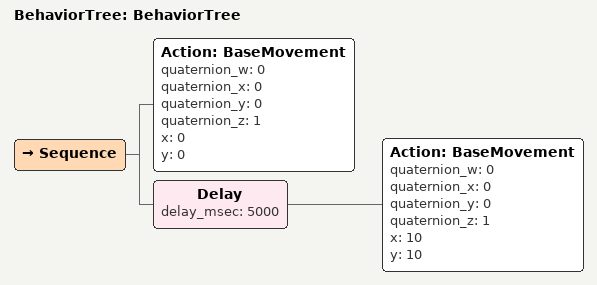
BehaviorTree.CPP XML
<?xml version="1.0"?>
<root main_tree_to_execute="BehaviorTree">
    <BehaviorTree ID="BehaviorTree">
        <Sequence>
            <Action ID="BaseMovement" quaternion_w="0" quaternion_x="0" quaternion_y="0" quaternion_z="1" x="0" y="0"/>
            <Delay delay_msec="5000">
                <Action ID="BaseMovement" quaternion_w="0" quaternion_x="0" quaternion_y="0" quaternion_z="1" x="10" y="10"/>
            </Delay>
        </Sequence>
    </BehaviorTree>
</root>
